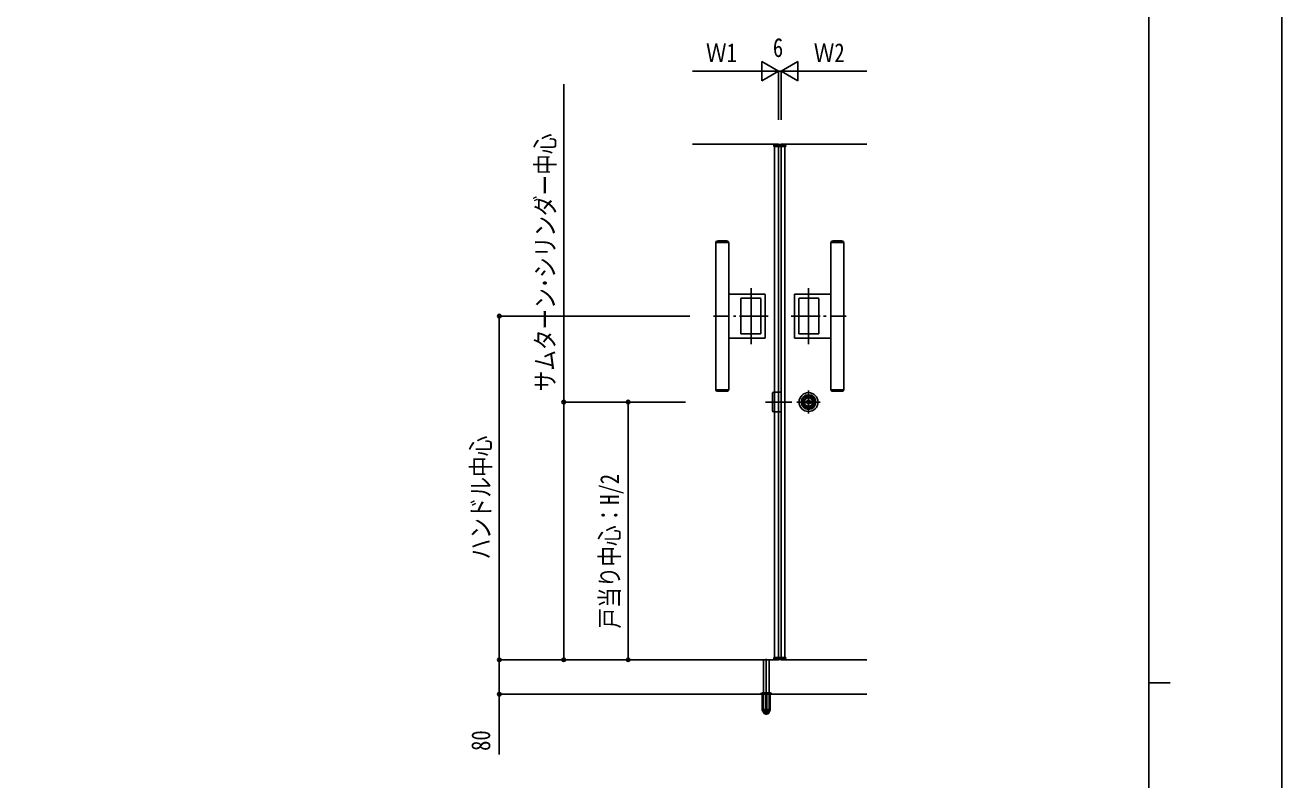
# Model space of a CAD drawing. Units: millimetres, scale not verified. Extents: x -4205 to 4205, y -2970 to 2970.
# Drawn here: x 1279 to 4205, y -101 to 1656 of the extents above; entities that cross this region are included whole.
import ezdxf
from ezdxf.enums import TextEntityAlignment as Align

# ---------------------------------------------------------------- set-up
doc = ezdxf.new("R2010")
doc.units = ezdxf.units.MM
doc.header["$LTSCALE"] = 12
for name, color, linetype in [('0-4_YKK_A1', 4, 'Continuous'), ('0-5_YKK_D', 6, 'Continuous'), ('0-6_YKK_ZWAK', 7, 'Continuous')]:
    doc.layers.add(name, color=color, linetype=linetype)
doc.styles.add('ＭＳ ゴシック', font='')
doc.styles.get('ＭＳ ゴシック').set_extended_font_data('MS Gothic')

msp = doc.modelspace()

# ---------------------------------------------------------------- linework, layer by layer
at = {"layer": '0-4_YKK_A1'}
for p, q in [((3022.12, 1372.9), (3022.33, 1376.95)), ((3048.71, 1377.9), (3023.33, 1377.9)), ((3049.92, 1372.9), (3049.71, 1376.95)), ((3022.12, 1372.9), (3049.92, 1372.9)), ((3024.02, 1374.9), (3048.02, 1374.9)), ((3024.02, 1374.9), (3024.02, 1372.9)), ((3024.02, 1372.9), (3024.02, 183.9)), ((3048.02, 1374.9), (3048.02, 1372.9)), ((3048.02, 1372.9), (3048.02, 183.9)), ((2887.02, 1149.9), (2887.02, 806.9)), ((2887.02, 1149.9), (2889.02, 1149.9)), ((2887.32, 1149.9), (2887.32, 1151.27)), ((2915.74, 1151.71), (2888.3, 1151.71)), ((2889.02, 1149.9), (2917.02, 1149.9)), ((2892.27, 1153.4), (2911.77, 1153.4)), ((2916.72, 1151.27), (2916.72, 1149.9)), ((2917.02, 1149.9), (2917.02, 806.9)), ((3155.02, 1149.9), (3155.02, 806.9)), ((3183.02, 1149.9), (3155.02, 1149.9)), ((3155.32, 1151.27), (3155.32, 1149.9)), ((3156.3, 1151.71), (3183.74, 1151.71)), ((3179.77, 1153.4), (3160.27, 1153.4)), ((3185.02, 1149.9), (3183.02, 1149.9)), ((3184.72, 1149.9), (3184.72, 1151.27)), ((3185.02, 1149.9), (3185.02, 806.9)), ((3000.02, 1029.9), (2917.02, 1029.9)), ((2969.02, 1043.86), (2969.02, 913.06)), ((3002.02, 928.9), (3002.02, 1027.9)), ((3070.02, 928.9), (3070.02, 1027.9)), ((3072.02, 1029.9), (3155.02, 1029.9)), ((3103.02, 1043.86), (3103.02, 913.06)), ((2945.02, 1018.4), (2945.02, 938.4)), ((2946.52, 1019.9), (2990.52, 1019.9)), ((2992.02, 938.4), (2992.02, 1018.4)), ((3080.02, 938.4), (3080.02, 1018.4)), ((3125.52, 1019.9), (3081.52, 1019.9)), ((3127.02, 1018.4), (3127.02, 938.4)), ((2918.48, 978.4), (2881.52, 978.4)), ((2933.99, 978.4), (2928.25, 978.4)), ((2942.3, 978.4), (3009.13, 978.4)), ((3129.74, 978.4), (3062.91, 978.4)), ((3138.05, 978.4), (3143.79, 978.4)), ((3153.56, 978.4), (3190.52, 978.4)), ((2990.52, 936.9), (2946.52, 936.9)), ((3081.52, 936.9), (3125.52, 936.9)), ((3000.02, 926.9), (2917.02, 926.9)), ((3072.02, 926.9), (3155.02, 926.9)), ((2917.02, 806.9), (2887.02, 806.9)), ((2887.32, 805.53), (2887.32, 806.9)), ((2888.3, 805.09), (2915.74, 805.09)), ((2911.77, 803.4), (2892.27, 803.4)), ((2916.72, 806.9), (2916.72, 805.53)), ((3019.02, 798.43), (3019.02, 758.43)), ((3103.02, 751.4), (3103.02, 805.4)), ((3155.02, 806.9), (3185.02, 806.9)), ((3155.32, 806.9), (3155.32, 805.53)), ((3183.74, 805.09), (3156.3, 805.09)), ((3160.27, 803.4), (3179.77, 803.4)), ((3184.72, 805.53), (3184.72, 806.9)), ((3003.02, 778.43), (3064.02, 778.43)), ((3076.02, 778.4), (3130.02, 778.4)), ((3096.32, 776.75), (3096.32, 780.05)), ((3098.83, 780.05), (3096.32, 780.05)), ((3098.83, 776.75), (3096.32, 776.75)), ((3098.86, 777.46), (3098.86, 779.34)), ((3099.16, 779.64), (3099.81, 779.64)), ((3099.16, 777.16), (3099.81, 777.16)), ((3099.92, 779.68), (3100.11, 779.8)), ((3099.92, 777.12), (3100.11, 777)), ((3100.11, 779.8), (3101.17, 779.81)), ((3100.11, 777), (3101.17, 776.99)), ((3101.17, 779.81), (3101.27, 779.43)), ((3101.17, 776.99), (3101.33, 777.57)), ((3101.42, 779.43), (3101.27, 779.43)), ((3101.52, 777.72), (3101.71, 777.72)), ((3101.98, 778.53), (3101.7, 779.25)), ((3101.98, 777.36), (3101.9, 777.59)), ((3101.98, 777.36), (3103.13, 777.36)), ((3102.12, 778.44), (3102.35, 778.44)), ((3102.5, 778.56), (3102.61, 779.19)), ((3104.06, 779.43), (3102.91, 779.43)), ((3103.54, 778.24), (3103.43, 777.61)), ((3103.92, 778.36), (3103.69, 778.36)), ((3104.06, 779.43), (3104.14, 779.21)), ((3104.06, 778.27), (3104.34, 777.55)), ((3104.52, 779.08), (3104.33, 779.08)), ((3104.62, 777.36), (3104.77, 777.36)), ((3104.86, 779.81), (3104.71, 779.23)), ((3104.86, 776.99), (3104.77, 777.36)), ((3105.93, 779.8), (3104.86, 779.81)), ((3106.12, 779.68), (3105.93, 779.8)), ((3106.88, 779.64), (3106.23, 779.64)), ((3106.88, 777.16), (3106.23, 777.16)), ((3107.18, 777.46), (3107.18, 779.34)), ((3109.72, 780.05), (3107.21, 780.05)), ((3109.72, 776.75), (3107.21, 776.75)), ((3109.72, 776.75), (3109.72, 780.05)), ((3022.02, 755.43), (3039.02, 755.43)), ((2998.02, 101.4), (2998.02, 178.4)), ((3004.52, 180.4), (3004.52, 50.4)), ((3011.02, 101.4), (3011.02, 178.4)), ((3022.12, 183.9), (3049.92, 183.9)), ((3022.12, 183.9), (3022.33, 179.85)), ((3048.71, 178.9), (3023.33, 178.9)), ((3024.02, 181.9), (3024.02, 183.9)), ((3024.02, 181.9), (3048.02, 181.9)), ((3048.02, 181.9), (3048.02, 183.9)), ((3049.92, 183.9), (3049.71, 179.85)), ((2833.02, 98.4), (3239.02, 98.4)), ((2991.52, 99.24), (2991.52, 98.4)), ((2991.52, 98.4), (3017.52, 98.4)), ((2991.81, 99.94), (3017.23, 99.94)), ((2995.52, 101.4), (2992.18, 100.18)), ((2995.27, 98.4), (2995.27, 61.37)), ((2995.52, 101.4), (3013.52, 101.4)), ((2995.83, 98.4), (2995.83, 60.4)), ((2996.69, 101.4), (2997.19, 100.9)), ((2997.52, 63.34), (2997.19, 100.9)), ((2997.19, 100.9), (3011.85, 100.9)), ((3003.52, 98.4), (3003.52, 60.4)), ((3005.52, 98.4), (3005.52, 60.4)), ((3011.02, 101.4), (3011.02, 62.6)), ((3011.52, 63.34), (3011.85, 100.9)), ((3012.35, 101.4), (3011.85, 100.9)), ((3013.21, 98.4), (3013.21, 60.4)), ((3013.52, 101.4), (3016.86, 100.18)), ((3013.77, 98.4), (3013.77, 61.37)), ((3017.52, 99.24), (3017.52, 98.4)), ((2995.27, 61.37), (3000.16, 52.9)), ((2995.83, 60.4), (3003.52, 60.4)), ((2998.07, 62.28), (2998.07, 62.6)), ((2998.07, 62.28), (3010.97, 62.28)), ((3003.52, 61.37), (3005.52, 61.37)), ((3005.52, 60.4), (3013.21, 60.4)), ((3013.77, 61.37), (3008.88, 52.9)), ((3010.97, 62.6), (3010.97, 62.28)), ((3001.03, 52.4), (3008.01, 52.4))]:
    msp.add_line(p, q, dxfattribs=at)
for points in [[(2833.02, 1378.4), (3033.02, 1378.4), (3033.02, 178.4), (2833.02, 178.4)], [(3239.02, 1378.4), (3039.02, 1378.4), (3039.02, 178.4), (3239.02, 178.4)], [(3039.02, 755.43), (3039.02, 801.43), (3022.02, 801.43)], [(3106.12, 777.12), (3105.93, 777), (3104.86, 776.99)], [(3011.02, 62.6), (2998.02, 62.6), (2998.02, 101.4)]]:
    msp.add_lwpolyline(points, dxfattribs=at)
for radius in [22, 17, 14.4, 14, 11.1, 10.9, 9.9, 4.3]:
    msp.add_circle((3103.02, 778.4), radius, dxfattribs=at)
for centre, radius, start, end in [((3023.33, 1376.9), 1, 90, 177), ((3048.71, 1376.9), 1, 3, 90), ((2888.12, 1151.27), 0.8, 110.76843, 180), ((2902.02, 1114.62), 40, 104.21682, 110.76843), ((2892.27, 1153.1), 0.3, 90, 104.21682), ((2892.27, 1153.1), 0.3, 61.29529, 90), ((2902.02, 1170.91), 20, 241.29529, 250.4307), ((2895.42, 1152.34), 0.3, 250.4307, 279.9206), ((2902.02, 1114.62), 38, 80.0794, 99.9206), ((2908.62, 1152.34), 0.3, 260.0794, 289.5693), ((2902.02, 1170.91), 20, 289.5693, 298.70471), ((2911.77, 1153.1), 0.3, 90, 118.70471), ((2911.77, 1153.1), 0.3, 75.78318, 90), ((2902.02, 1114.62), 40, 69.23157, 75.78318), ((2915.92, 1151.27), 0.8, 0, 69.23157), ((3156.12, 1151.27), 0.8, 110.76843, 180), ((3170.02, 1114.62), 40, 104.21682, 110.76843), ((3160.27, 1153.1), 0.3, 90, 104.21682), ((3160.27, 1153.1), 0.3, 61.29529, 90), ((3170.02, 1170.91), 20, 241.29529, 250.4307), ((3163.42, 1152.34), 0.3, 250.4307, 279.9206), ((3170.02, 1114.62), 38, 80.0794, 99.9206), ((3176.62, 1152.34), 0.3, 260.0794, 289.5693), ((3170.02, 1170.91), 20, 289.5693, 298.70471), ((3179.77, 1153.1), 0.3, 90, 118.70471), ((3179.77, 1153.1), 0.3, 75.78318, 90), ((3170.02, 1114.62), 40, 69.23157, 75.78318), ((3183.92, 1151.27), 0.8, 0, 69.23157), ((3000.02, 1027.9), 2, 0, 90), ((3072.02, 1027.9), 2, 90, 180), ((2946.52, 1018.4), 1.5, 90, 180), ((2946.52, 1018.4), 1.5, 90, 180), ((2990.52, 1018.4), 1.5, 0, 90), ((2990.52, 1018.4), 1.5, 0, 90), ((3081.52, 1018.4), 1.5, 90, 180), ((3081.52, 1018.4), 1.5, 90, 180), ((3125.52, 1018.4), 1.5, 0, 90), ((3125.52, 1018.4), 1.5, 0, 90), ((2946.52, 938.4), 1.5, 180, 270), ((2946.52, 938.4), 1.5, 180, 270), ((2990.52, 938.4), 1.5, 270, 0), ((2990.52, 938.4), 1.5, 270, 0), ((3081.52, 938.4), 1.5, 180, 270), ((3081.52, 938.4), 1.5, 180, 270), ((3125.52, 938.4), 1.5, 270, 0), ((3125.52, 938.4), 1.5, 270, 0), ((3000.02, 928.9), 2, 270, 0), ((3072.02, 928.9), 2, 180, 270), ((2888.12, 805.53), 0.8, 180, 249.23157), ((2902.02, 842.18), 40, 249.23157, 255.78318), ((2892.27, 803.7), 0.3, 255.78318, 270), ((2892.27, 803.7), 0.3, 270, 298.70471), ((2902.02, 785.89), 20, 109.5693, 118.70471), ((2895.42, 804.46), 0.3, 80.0794, 109.5693), ((2902.02, 842.18), 38, 260.0794, 279.9206), ((2908.62, 804.46), 0.3, 70.4307, 99.9206), ((2902.02, 785.89), 20, 61.29529, 70.4307), ((2911.77, 803.7), 0.3, 241.29529, 270), ((2911.77, 803.7), 0.3, 270, 284.21682), ((2902.02, 842.18), 40, 284.21682, 290.76843), ((2915.92, 805.53), 0.8, 290.76843, 0), ((3022.02, 798.43), 3, 90, 180), ((3156.12, 805.53), 0.8, 180, 249.23157), ((3170.02, 842.18), 40, 249.23157, 255.78318), ((3160.27, 803.7), 0.3, 255.78318, 270), ((3160.27, 803.7), 0.3, 270, 298.70471), ((3170.02, 785.89), 20, 109.5693, 118.70471), ((3163.42, 804.46), 0.3, 80.0794, 109.5693), ((3170.02, 842.18), 38, 260.0794, 279.9206), ((3176.62, 804.46), 0.3, 70.4307, 99.9206), ((3170.02, 785.89), 20, 61.29529, 70.4307), ((3179.77, 803.7), 0.3, 241.29529, 270), ((3179.77, 803.7), 0.3, 270, 284.21682), ((3170.02, 842.18), 40, 284.21682, 290.76843), ((3183.92, 805.53), 0.8, 290.76843, 0), ((3103.02, 778.4), 5.65, 163.01998, 196.97968), ((3103.02, 778.4), 4.5, 21.51019, 158.48981), ((3103.02, 778.4), 4.5, 201.51019, 338.48981), ((3099.16, 779.34), 0.3, 90, 180), ((3099.16, 777.46), 0.3, 180, 270), ((3099.81, 779.84), 0.2, 270, 305), ((3099.81, 776.96), 0.2, 55, 90), ((3101.52, 777.52), 0.2, 90, 165), ((3101.42, 779.13), 0.3, 22, 90), ((3101.71, 777.52), 0.2, 20, 90), ((3102.12, 778.59), 0.15, 202, 270), ((3102.35, 778.59), 0.15, 270, 350), ((3102.91, 779.13), 0.3, 90, 170), ((3103.13, 777.66), 0.3, 270, 350), ((3103.69, 778.21), 0.15, 90, 170), ((3103.92, 778.21), 0.15, 22, 90), ((3104.33, 779.28), 0.2, 200, 270), ((3104.62, 777.66), 0.3, 202, 270), ((3104.52, 779.28), 0.2, 270, 345), ((3106.23, 779.84), 0.2, 235, 270), ((3106.23, 776.96), 0.2, 90, 125), ((3106.88, 779.34), 0.3, 0, 90), ((3106.88, 777.46), 0.3, 270, 0), ((3103.02, 778.4), 5.65, 343.02032, 16.98002), ((3022.02, 758.43), 3, 180, 270), ((3023.33, 179.9), 1, 183, 270), ((3048.71, 179.9), 1, 270, 357), ((2992.52, 99.24), 1, 110, 180), ((3016.52, 99.24), 1, 0, 70), ((3004.52, 63.4), 7, 180.5, 359.5), ((3004.52, 65.7), 7.3, 207.94179, 270), ((3004.52, 65.7), 7.3, 270, 332.05821), ((3001.03, 53.4), 1, 210, 270), ((3008.01, 53.4), 1, 270, 330)]:
    msp.add_arc(centre, radius, start, end, dxfattribs=at)
at = {"layer": '0-5_YKK_D'}
for p, q in [((3033.02, 1548.4), (2994.05, 1570.9)), ((2994.05, 1570.9), (2994.05, 1525.9)), ((3039.02, 1548.4), (3077.99, 1570.9)), ((3077.99, 1525.9), (3077.99, 1570.9)), ((2988.02, 1548.4), (2833.02, 1548.4)), ((3033.02, 1548.4), (2955.08, 1548.4)), ((3033.02, 1548.4), (2994.05, 1525.9)), ((3033.02, 1548.4), (3016.02, 1548.4)), ((3033.02, 1435.52), (3033.02, 1549.4)), ((3033.02, 1435.52), (3033.02, 1549.4)), ((3033.02, 1548.4), (3039.02, 1548.4)), ((3039.02, 1435.52), (3039.02, 1549.4)), ((3039.02, 1435.52), (3039.02, 1549.4)), ((3039.02, 1548.4), (3056.02, 1548.4)), ((3039.02, 1548.4), (3077.99, 1525.9)), ((3039.02, 1548.4), (3116.96, 1548.4)), ((3084.02, 1548.4), (3239.02, 1548.4)), ((2826.31, 978.4), (2382.02, 978.4)), ((2383.02, 978.4), (2383.02, 178.4)), ((2816.31, 778.4), (2532.02, 778.4)), ((2816.31, 778.4), (2682.02, 778.4)), ((2683.02, 778.4), (2683.02, 178.4)), ((2826.31, 178.4), (2382.02, 178.4)), ((2826.31, 178.4), (2382.02, 178.4)), ((2826.31, 178.4), (2532.02, 178.4)), ((2832.02, 178.4), (2682.02, 178.4)), ((2832.02, 98.4), (2382.02, 98.4))]:
    msp.add_line(p, q, dxfattribs=at)
for points in [[(2533.02, 178.4), (2533.02, 778.4), (2533.02, 1518.6)], [(2383.02, 178.4), (2383.02, 98.4), (2383.02, -41.6)]]:
    msp.add_lwpolyline(points, dxfattribs=at)
for centre in [(2383.02, 978.4), (2533.02, 778.4), (2683.02, 778.4), (2383.02, 178.4), (2533.02, 178.4), (2683.02, 178.4), (2383.02, 98.4)]:
    msp.add_circle(centre, 4.25, dxfattribs=at)
at = {"layer": '0-6_YKK_ZWAK'}
for p, q in [((3895.02, 2775), (3895.02, -2525)), ((3895.02, 125), (3945.02, 125))]:
    msp.add_line(p, q, dxfattribs=at)
msp.add_lwpolyline([(-4205, -2970), (4205, -2970), (4205, 2970), (-4205, 2970)], close=True, dxfattribs=at)

# ---------------------------------------------------------------- texts
at = {"layer": '0-5_YKK_D', "style": 'ＭＳ ゴシック', "width": 0.8}
for s, p in [('Ｗ1', (2864.12, 1556.4)), ('6', (3020.02, 1568.4)), ('Ｗ2', (3115.12, 1556.4))]:
    msp.add_text(s, height=43.99, dxfattribs=at).set_placement(p, align=Align.BOTTOM_LEFT)
for s, p in [('サムターン･シリンダー中心', (2525.02, 803.4)), ('ハンドル中心', (2375.02, 412)), ('戸当り中心：H/2', (2675.02, 251.2)), ('80', (2375.02, -33.6))]:
    msp.add_text(s, height=43.99, rotation=90, dxfattribs=at).set_placement(p, align=Align.BOTTOM_LEFT)

doc.saveas('drawing.dxf')
